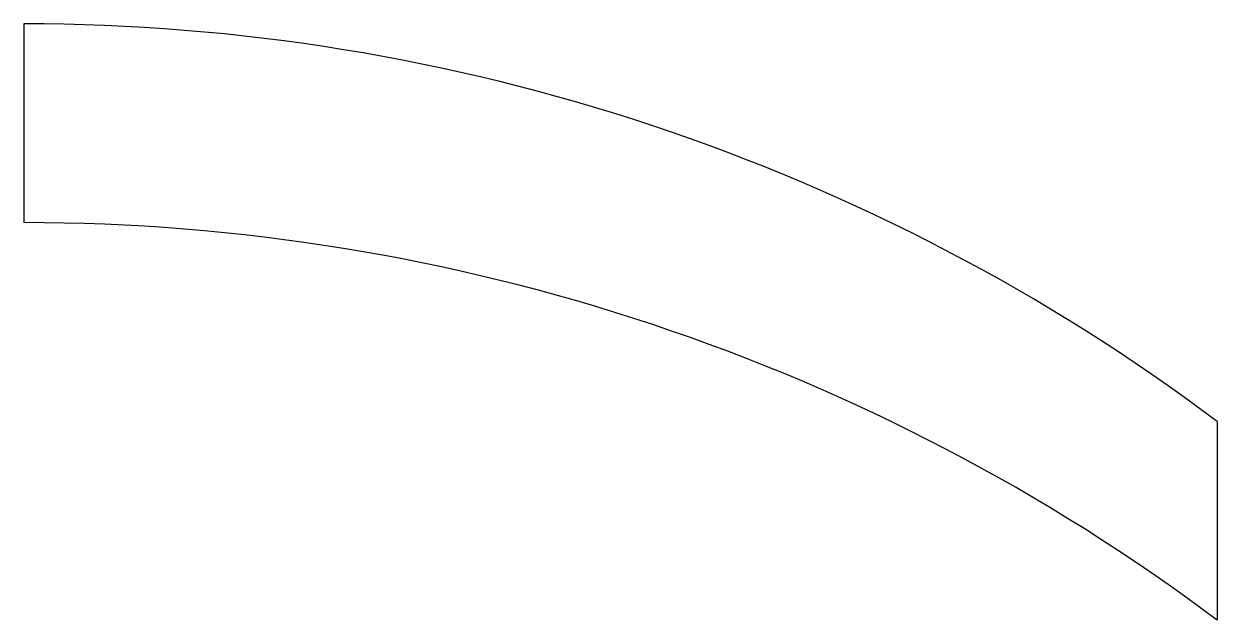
# Model space of a CAD drawing. Header units: millimetres. Extents: x 0 to 6, y 7 to 10.
import ezdxf

# ---------------------------------------------------------------- set-up
doc = ezdxf.new("R2010")
doc.units = ezdxf.units.MM

msp = doc.modelspace()

# ---------------------------------------------------------------- linework, layer by layer
at = {"color": 7, "linetype": 'Continuous'}
for p, q in [((0, 10), (0, 9)), ((6, 8), (6, 7))]:
    msp.add_line(p, q, dxfattribs=at)
for centre in [(0, 0), (0, -1)]:
    msp.add_arc(centre, 10, 53.1301, 90, dxfattribs=at)

doc.saveas('drawing.dxf')
